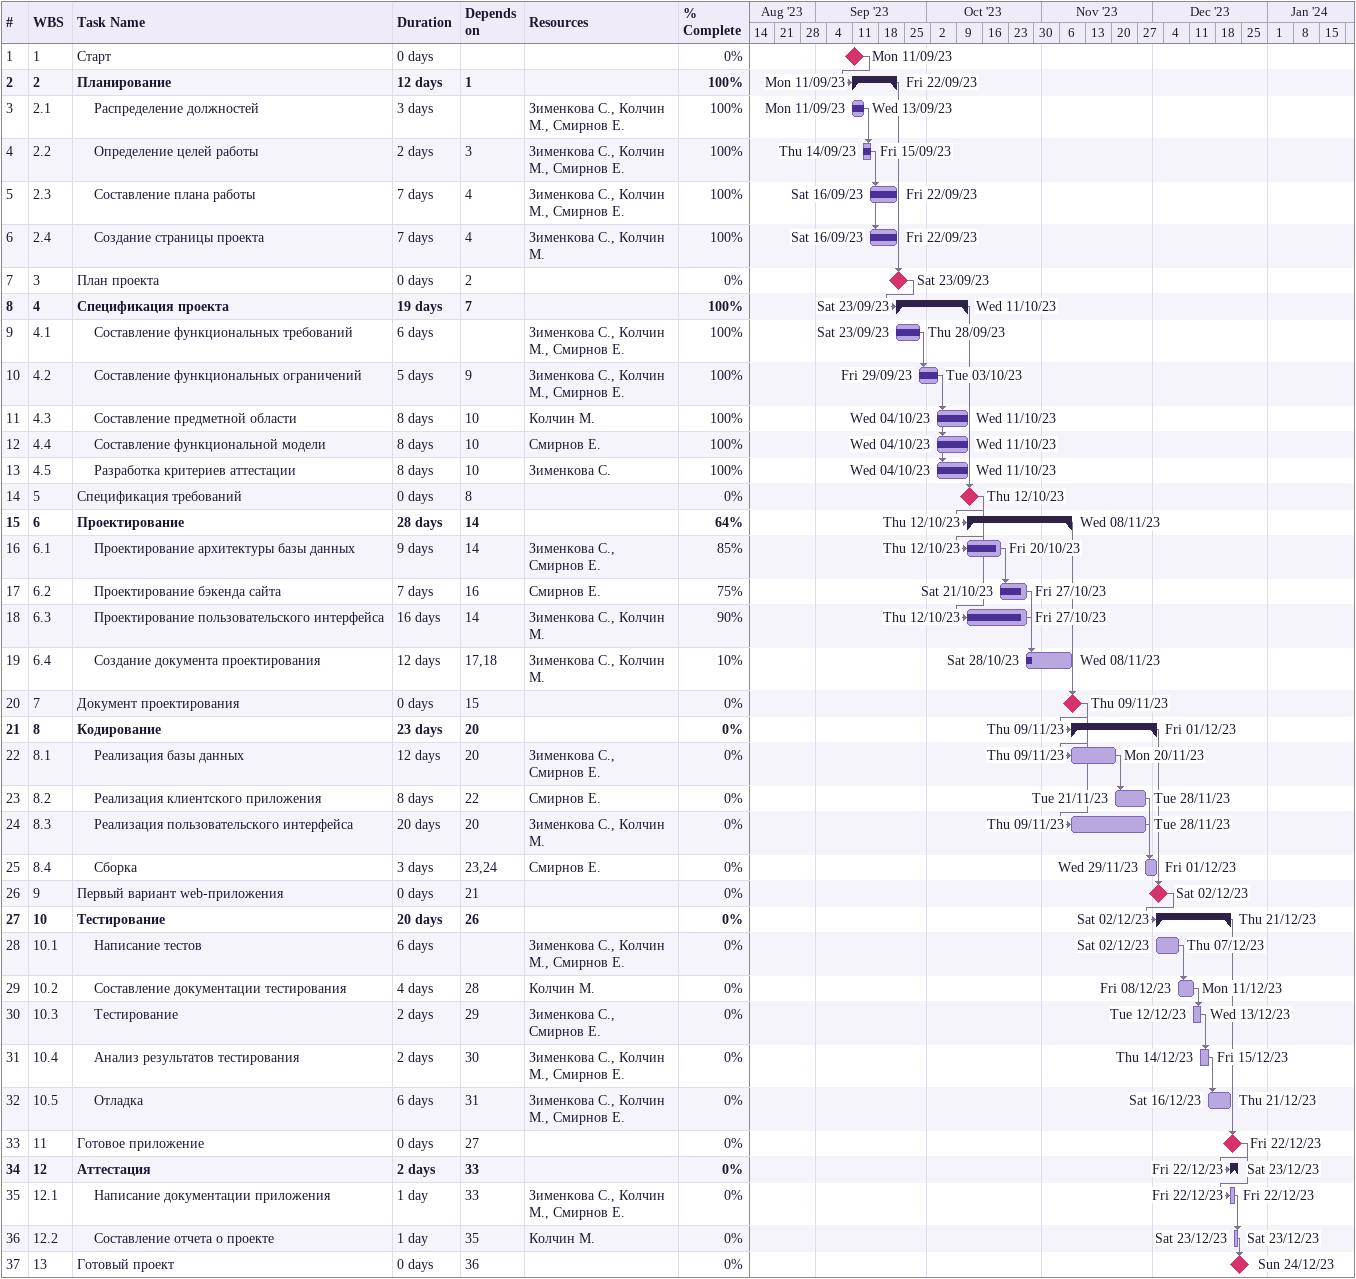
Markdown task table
| ID | WBS | Task | Duration | Start | Finish | Predecessors | Resources | % complete |
|---|---|---|---|---|---|---|---|---|
| 1 | 1 | Старт | 0d | 2023-09-11 | 2023-09-11 |  |  | 0 |
| 2 | 2 | **Планирование** | 12d | 2023-09-11 | 2023-09-22 | 1 |  | 100 |
| 3 | 2.1 | Распределение должностей | 3d | 2023-09-11 | 2023-09-13 |  | Зименкова С., Колчин М., Смирнов Е. | 100 |
| 4 | 2.2 | Определение целей работы | 2d | 2023-09-14 | 2023-09-15 | 3 | Зименкова С., Колчин М., Смирнов Е. | 100 |
| 5 | 2.3 | Составление плана работы | 7d | 2023-09-16 | 2023-09-22 | 4 | Зименкова С., Колчин М., Смирнов Е. | 100 |
| 6 | 2.4 | Создание страницы проекта | 7d | 2023-09-16 | 2023-09-22 | 4 | Зименкова С., Колчин М. | 100 |
| 7 | 3 | План проекта | 0d | 2023-09-23 | 2023-09-23 | 2 |  | 0 |
| 8 | 4 | **Спецификация проекта** | 19d | 2023-09-23 | 2023-10-11 | 7 |  | 100 |
| 9 | 4.1 | Составление функциональных требований | 6d | 2023-09-23 | 2023-09-28 |  | Зименкова С., Колчин М., Смирнов Е. | 100 |
| 10 | 4.2 | Составление функциональных ограничений | 5d | 2023-09-29 | 2023-10-03 | 9 | Зименкова С., Колчин М., Смирнов Е. | 100 |
| 11 | 4.3 | Составление предметной области | 8d | 2023-10-04 | 2023-10-11 | 10 | Колчин М. | 100 |
| 12 | 4.4 | Составление функциональной модели | 8d | 2023-10-04 | 2023-10-11 | 10 | Смирнов Е. | 100 |
| 13 | 4.5 | Разработка критериев аттестации | 8d | 2023-10-04 | 2023-10-11 | 10 | Зименкова С. | 100 |
| 14 | 5 | Спецификация требований | 0d | 2023-10-12 | 2023-10-12 | 8 |  | 0 |
| 15 | 6 | **Проектирование** | 28d | 2023-10-12 | 2023-11-08 | 14 |  | 64 |
| 16 | 6.1 | Проектирование архитектуры базы данных | 9d | 2023-10-12 | 2023-10-20 | 14 | Зименкова С., Смирнов Е. | 85 |
| 17 | 6.2 | Проектирование бэкенда сайта | 7d | 2023-10-21 | 2023-10-27 | 16 | Смирнов Е. | 75 |
| 18 | 6.3 | Проектирование пользовательского интерфейса | 16d | 2023-10-12 | 2023-10-27 | 14 | Зименкова С., Колчин М. | 90 |
| 19 | 6.4 | Создание документа проектирования | 12d | 2023-10-28 | 2023-11-08 | 17, 18 | Зименкова С., Колчин М. | 10 |
| 20 | 7 | Документ проектирования | 0d | 2023-11-09 | 2023-11-09 | 15 |  | 0 |
| 21 | 8 | **Кодирование** | 23d | 2023-11-09 | 2023-12-01 | 20 |  | 0 |
| 22 | 8.1 | Реализация базы данных | 12d | 2023-11-09 | 2023-11-20 | 20 | Зименкова С., Смирнов Е. | 0 |
| 23 | 8.2 | Реализация клиентского приложения | 8d | 2023-11-21 | 2023-11-28 | 22 | Смирнов Е. | 0 |
| 24 | 8.3 | Реализация пользовательского интерфейса | 20d | 2023-11-09 | 2023-11-28 | 20 | Зименкова С., Колчин М. | 0 |
| 25 | 8.4 | Сборка | 3d | 2023-11-29 | 2023-12-01 | 23, 24 | Смирнов Е. | 0 |
| 26 | 9 | Первый вариант web-приложения | 0d | 2023-12-02 | 2023-12-02 | 21 |  | 0 |
| 27 | 10 | **Тестирование** | 20d | 2023-12-02 | 2023-12-21 | 26 |  | 0 |
| 28 | 10.1 | Написание тестов | 6d | 2023-12-02 | 2023-12-07 |  | Зименкова С., Колчин М., Смирнов Е. | 0 |
| 29 | 10.2 | Составление документации тестирования | 4d | 2023-12-08 | 2023-12-11 | 28 | Колчин М. | 0 |
| 30 | 10.3 | Тестирование | 2d | 2023-12-12 | 2023-12-13 | 29 | Зименкова С., Смирнов Е. | 0 |
| 31 | 10.4 | Анализ результатов тестирования | 2d | 2023-12-14 | 2023-12-15 | 30 | Зименкова С., Колчин М., Смирнов Е. | 0 |
| 32 | 10.5 | Отладка | 6d | 2023-12-16 | 2023-12-21 | 31 | Зименкова С., Колчин М., Смирнов Е. | 0 |
| 33 | 11 | Готовое приложение | 0d | 2023-12-22 | 2023-12-22 | 27 |  | 0 |
| 34 | 12 | **Аттестация** | 2d | 2023-12-22 | 2023-12-23 | 33 |  | 0 |
| 35 | 12.1 | Написание документации приложения | 1d | 2023-12-22 | 2023-12-22 | 33 | Зименкова С., Колчин М., Смирнов Е. | 0 |
| 36 | 12.2 | Составление отчета о проекте | 1d | 2023-12-23 | 2023-12-23 | 35 | Колчин М. | 0 |
| 37 | 13 | Готовый проект | 0d | 2023-12-24 | 2023-12-24 | 36 |  | 0 |
